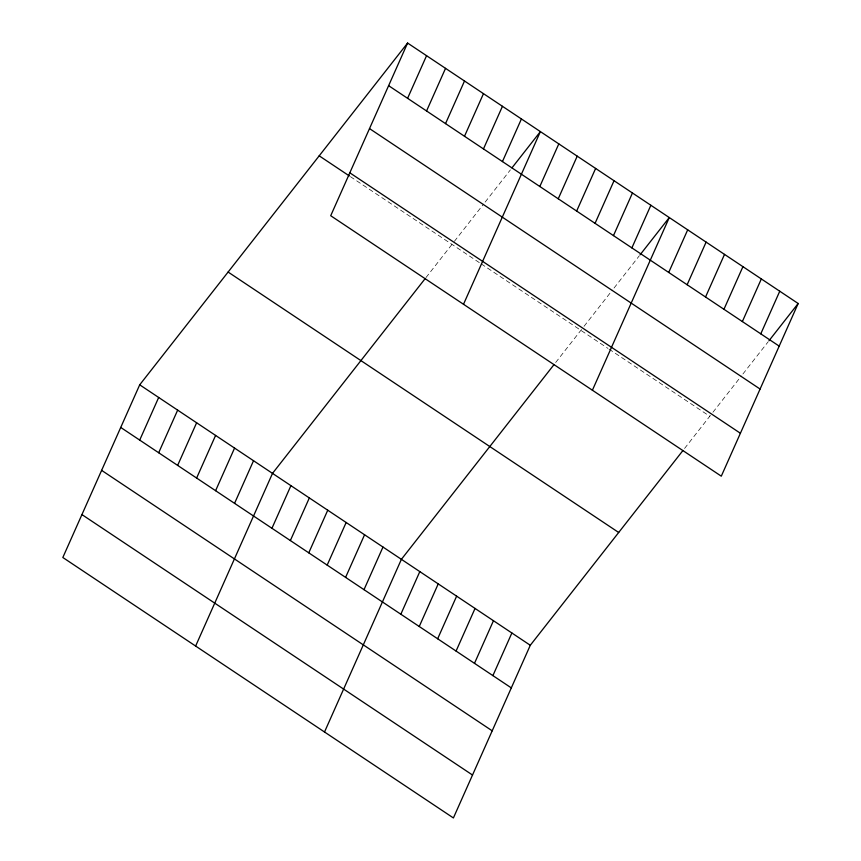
<?xml version="1.0" encoding="UTF-8"?>
<svg xmlns="http://www.w3.org/2000/svg" width="861" height="861" viewBox="0 0 861 861"><rect width="100%" height="100%" fill="white"/><g stroke="black" fill="none" stroke-linecap="round" stroke-linejoin="round"><path stroke-width="0.65" stroke-dasharray="4.3 3.23" d="M425.969 277.586L451.993 244.384M454.36 241.371L483.559 204.111M485.141 202.098L510.401 169.865M555.668 362.503L583.241 327.309M584.038 326.308L612.451 290.06M614.033 288.037L639.282 255.814M684.56 448.452L712.133 413.258M712.93 412.258L741.343 375.999M742.914 373.986L768.173 341.763M350.438 176.666L480.147 263.165M481.234 263.886L607.952 348.393M609.039 349.114L709.765 416.283"/><path stroke-width="1.29" d="M407.597 43.05L330.71 215.724L721.292 476.176L798.169 303.502L407.597 43.05L139.708 384.824L62.831 557.497L453.403 817.95L530.29 645.276L682.934 450.518M139.708 440.1L158.682 397.47M158.682 452.746L177.657 410.127M177.646 465.392L196.62 422.773M196.62 478.049L215.594 435.429M215.594 490.695L234.569 448.075M407.587 98.326L426.561 55.696M234.558 503.351L253.532 460.721M426.561 110.972L445.535 68.353M195.63 646.051L272.506 473.378L425.151 278.63M445.535 123.618L464.51 80.999M271.947 528.277L290.921 485.658M464.499 136.275L483.473 93.655M290.361 540.557L309.336 497.938M483.473 148.921L502.447 106.301M308.765 552.837L327.75 510.207M502.447 161.577L521.422 118.947M327.18 565.107L346.154 522.487M463.509 304.277L540.385 131.604L511.972 167.852M345.595 577.387L364.569 534.767M539.825 186.503L558.8 143.884M364.009 589.667L382.984 547.047M558.24 198.783L577.214 156.164M324.511 732.001L401.398 559.327L554.043 364.569M576.655 211.053L595.629 168.433M400.839 614.227L419.813 571.607M595.069 223.333L614.044 180.713M419.242 626.507L438.227 583.876M613.473 235.613L632.458 192.993M437.657 638.776L456.631 596.156M631.888 247.893L650.862 205.273M456.072 651.056L475.046 608.436M592.4 390.227L669.277 217.553L640.078 254.813M474.486 663.336L493.461 620.716M668.717 272.453L687.691 229.833M492.901 675.616L511.875 632.996M687.132 284.733L706.106 242.102M705.546 297.002L724.521 254.382M723.95 309.282L742.935 266.662M742.365 321.562L761.339 278.942M760.78 333.842L779.754 291.222M768.97 340.762L798.169 303.502M388.623 85.669L779.194 346.122M369.509 128.59L760.08 389.043M349.824 172.813L740.395 433.255M319.194 155.83L349.318 175.924M228.111 272.044L618.693 532.485M139.708 384.824L530.29 645.276M120.734 427.443L511.316 687.896M101.63 470.364L492.201 730.817M81.935 514.587L472.517 775.029"/></g></svg>
